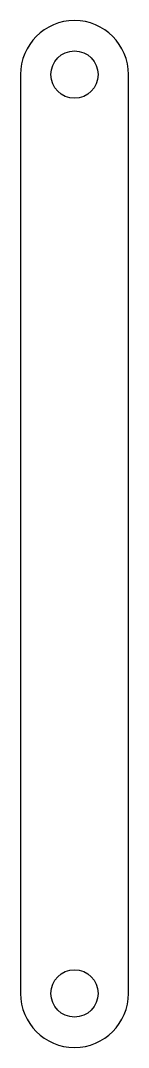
# Model space of a CAD drawing. Header units: millimetres. Extents: x -4 to 4, y -162.8 to -86.8.
import ezdxf

# ---------------------------------------------------------------- set-up
doc = ezdxf.new("R2010")
doc.units = ezdxf.units.MM
doc.layers.get('0').update_dxf_attribs({"linetype": 'CONTINUOUS'})

msp = doc.modelspace()

# ---------------------------------------------------------------- linework, layer by layer
msp.add_lwpolyline([(4, -90.789, 1), (-4, -90.789), (-4, -158.789, 1), (4, -158.789)], format="xyb", close=True)
for centre in [(0, -90.789), (0, -158.789)]:
    msp.add_circle(centre, 1.75)

doc.saveas('drawing.dxf')
